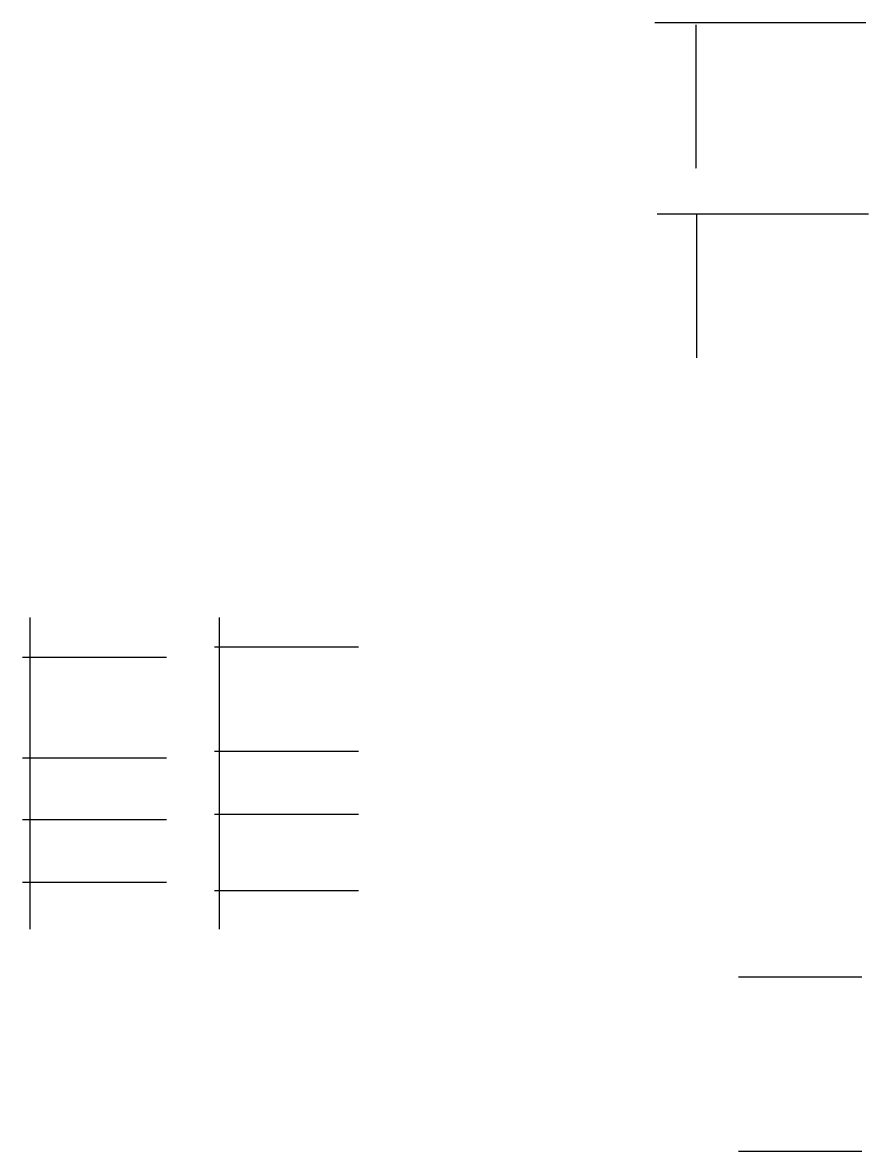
# Model space of a CAD drawing. Header units: millimetres. Extents: x 1117013 to 3394463, y -717780 to -102922.
# Drawn here: x 1245510 to 1261376, y -539320 to -518139 of the extents above; entities that cross this region are included whole.
import ezdxf

# ---------------------------------------------------------------- set-up
doc = ezdxf.new("R2010")
doc.units = ezdxf.units.MM
doc.linetypes.add('CENTERX2', pattern=[4, 2.5, -0.5, 0.5, -0.5])
doc.layers.add('Оси', color=1, linetype='CENTERX2')

msp = doc.modelspace()

# ---------------------------------------------------------------- linework, layer by layer
at = {"layer": 'Оси'}
for points in [[(1257366.8854, -518138.9643), (1261326.8854, -518138.9643)], [(1258136.8854, -518178.9643), (1258136.8854, -520878.9643)], [(1257416.2414, -521729.3876), (1261376.2414, -521729.3876)], [(1258150.7819, -521729.3876), (1258150.7819, -524429.3876)], [(1245652.7369, -535150.9169), (1245652.7369, -529300.9169)], [(1249206.0638, -535150.9169), (1249206.0638, -529300.9169)], [(1249109.8667, -529850.9169), (1251809.8667, -529850.9169)], [(1245509.8667, -530045.3181), (1248209.8667, -530045.3181)], [(1249109.8667, -531810.6472), (1251809.8667, -531810.6472)], [(1245509.8667, -531934.732), (1248209.8667, -531934.732)], [(1245509.8667, -533093.2848), (1248209.8667, -533093.2848)], [(1249109.8667, -532990.9169), (1251809.8667, -532990.9169)], [(1245509.8667, -534267.0889), (1248209.8667, -534267.0889)], [(1249109.8667, -534420.9169), (1251809.8667, -534420.9169)]]:
    msp.add_lwpolyline(points, dxfattribs=at)
at = {"layer": 'Оси', "extrusion": (0, 0, -1)}
for points in [[(-1261251.1528, -536052.893), (-1258936.1528, -536052.893)], [(-1261251.1528, -539319.571), (-1258936.1528, -539319.571)]]:
    msp.add_lwpolyline(points, dxfattribs=at)

doc.saveas('drawing.dxf')
